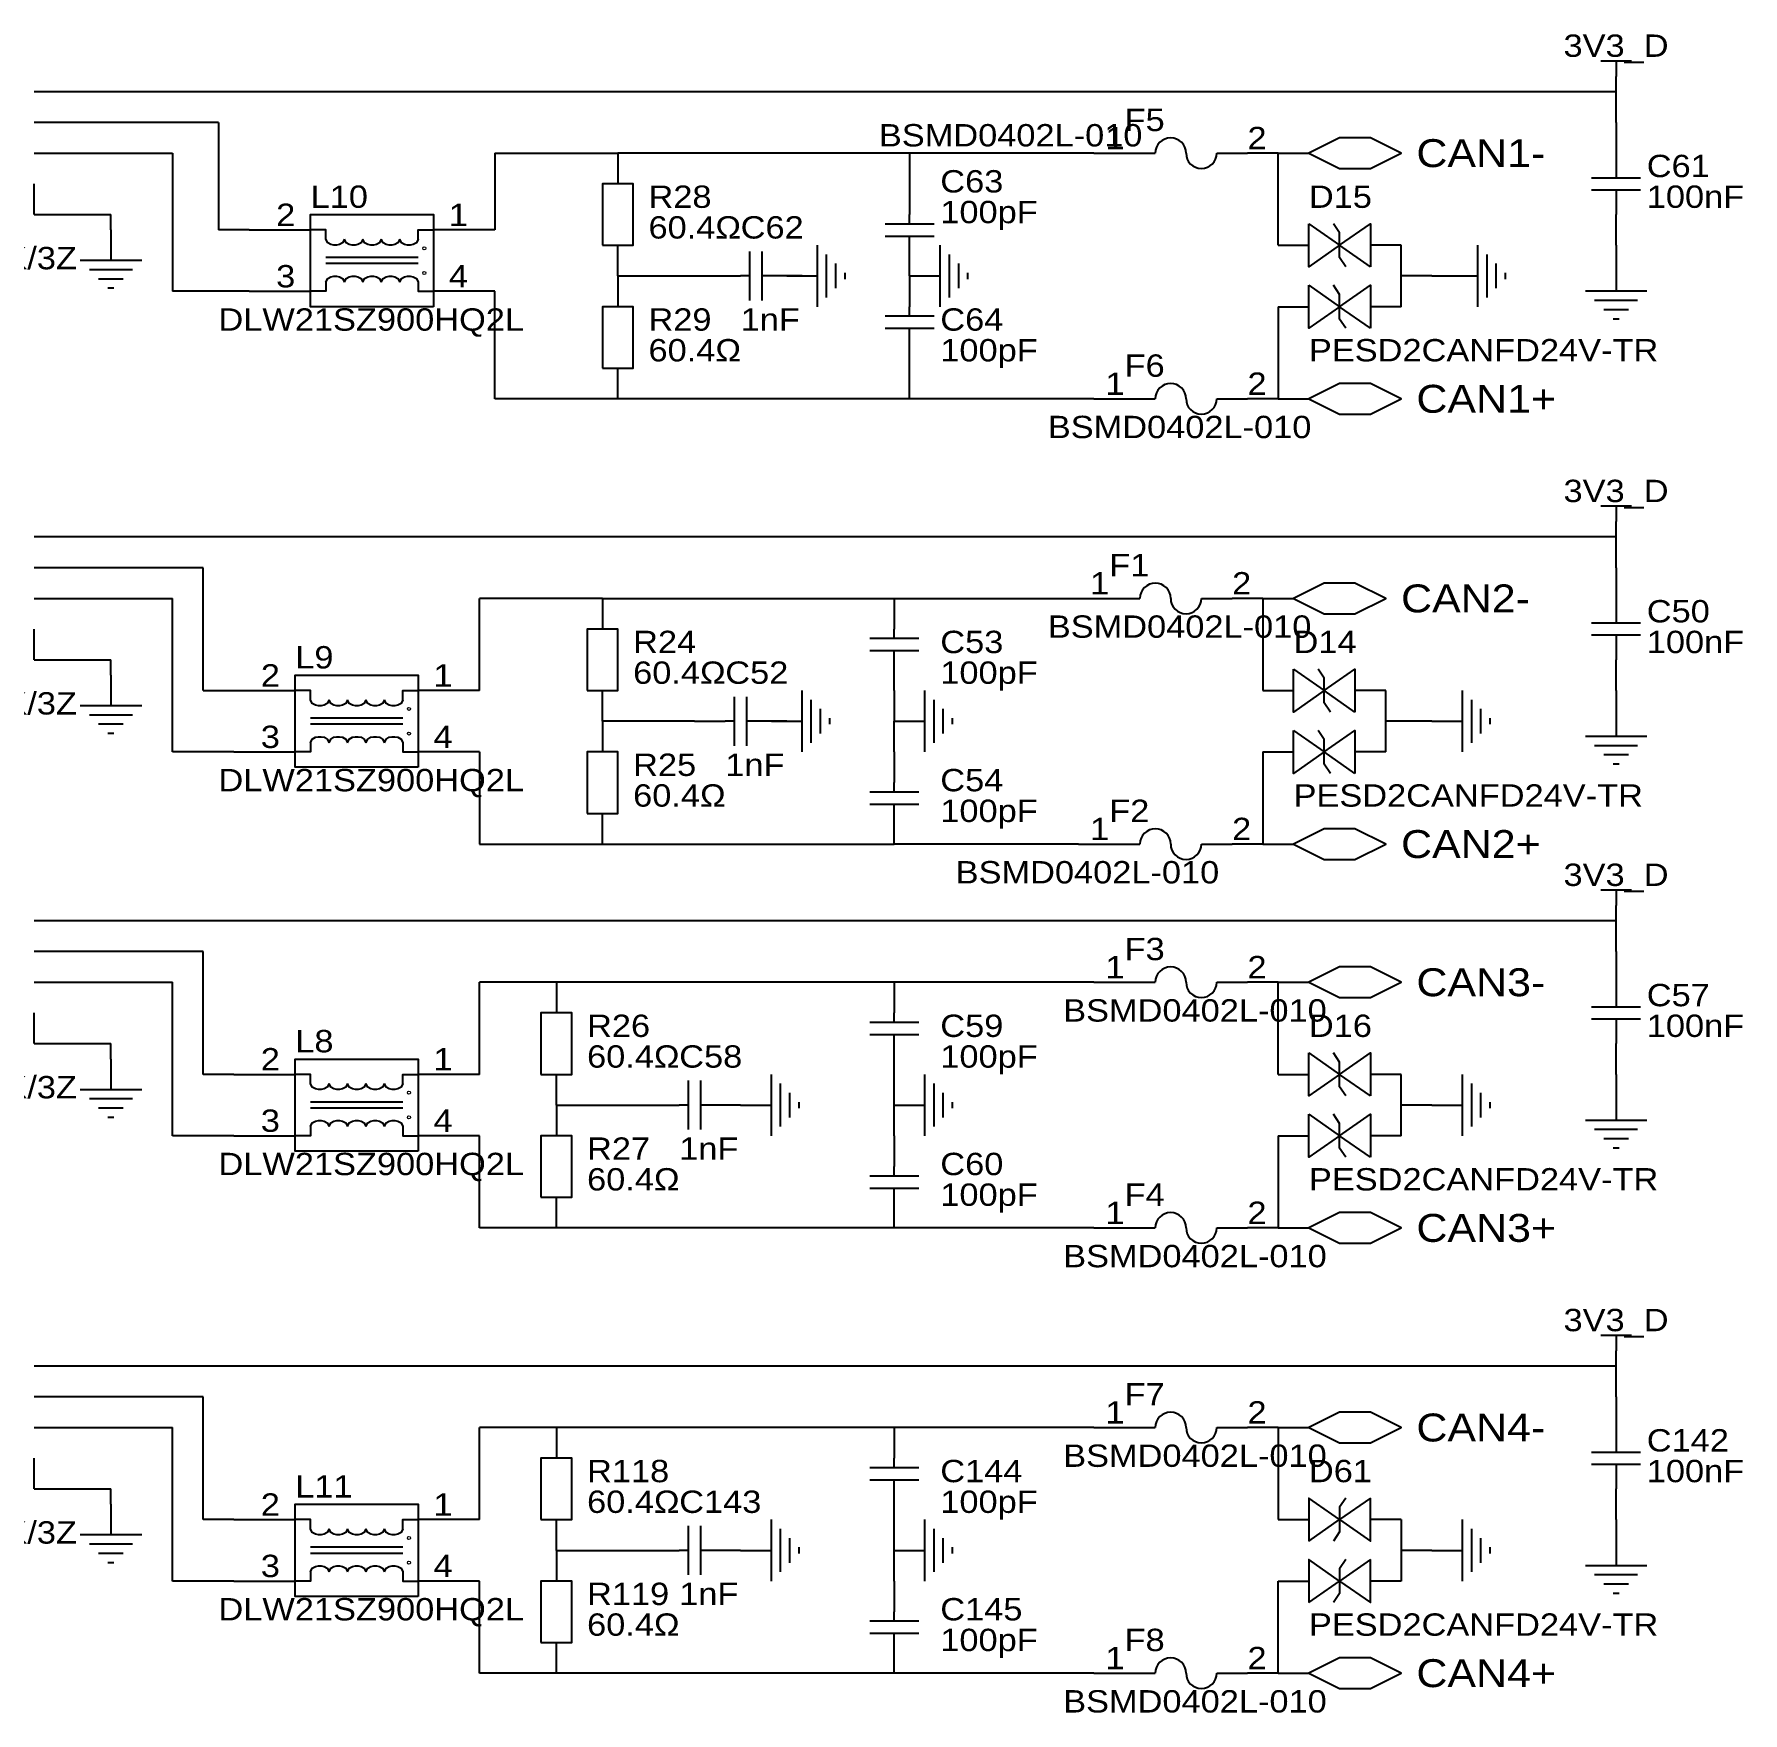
# Model space of a CAD drawing. Header units: millimetres. Extents: x 0 to 295, y 3 to 204.
# Drawn here: x 153.7 to 295, y 57.7 to 196.5 of the extents above; entities that cross this region are included whole.
import ezdxf
from ezdxf.enums import TextEntityAlignment as Align

# ---------------------------------------------------------------- set-up
doc = ezdxf.new("R2010")
doc.units = ezdxf.units.MM
doc.header["$MEASUREMENT"] = 0
doc.styles.get("Standard").update_dxf_attribs({"font": 'arial.ttf'})

msp = doc.modelspace()

# ---------------------------------------------------------------- linework, layer by layer
at = {"color": 1, "true_color": 0xa00000}
for points in [[(285.75, 194.31), (283.21, 194.31)], [(284.48, 194.31), (284.48, 193.04)], [(243.84, 186.69), (246.38, 186.69)], [(251.46, 186.69), (254, 186.69)], [(284.48, 186.69), (284.48, 184.66)], [(282.45, 184.66), (286.51, 184.66)], [(286.51, 183.64), (282.45, 183.64)], [(284.48, 183.64), (284.48, 181.61)], [(226.06, 180.85), (226.06, 181.61)], [(177.8, 179.58), (177.8, 180.34), (176.53, 180.34)], [(179.32, 179.58), (179.18, 179.28), (178.92, 179.13), (178.68, 179.08), (178.45, 179.08), (178.2, 179.13), (177.94, 179.28), (177.8, 179.58)], [(180.85, 179.58), (180.7, 179.28), (180.44, 179.13), (180.2, 179.08), (179.97, 179.08), (179.73, 179.13), (179.47, 179.28), (179.32, 179.58)], [(182.37, 179.58), (182.23, 179.28), (181.97, 179.13), (181.72, 179.08), (181.5, 179.08), (181.25, 179.13), (180.99, 179.28), (180.85, 179.58)], [(183.9, 179.58), (183.75, 179.28), (183.49, 179.13), (183.25, 179.08), (183.02, 179.08), (182.78, 179.13), (182.52, 179.28), (182.37, 179.58)], [(185.42, 179.58), (185.28, 179.28), (185.02, 179.13), (184.77, 179.08), (184.54, 179.08), (184.3, 179.13), (184.04, 179.28), (183.9, 179.58)], [(185.42, 179.58), (185.42, 180.34), (186.69, 180.34)], [(224.03, 180.85), (228.09, 180.85)], [(224.03, 179.83), (228.09, 179.83)], [(226.06, 179.07), (226.06, 179.83)], [(262.13, 177.29), (261.62, 178.05), (261.62, 180.09), (261.11, 180.85)], [(185.42, 178.05), (177.8, 178.05)], [(212.85, 174.5), (212.85, 178.56)], [(213.87, 174.5), (213.87, 178.56)], [(218.44, 173.99), (218.44, 179.07)], [(219.2, 174.75), (219.2, 178.31)], [(228.6, 173.99), (228.6, 179.07)], [(229.36, 174.75), (229.36, 178.31)], [(266.7, 179.07), (264.16, 179.07)], [(266.7, 173.99), (266.7, 179.07)], [(273.05, 173.99), (273.05, 179.07)], [(273.81, 174.75), (273.81, 178.31)], [(162.56, 177.8), (157.48, 177.8)], [(161.8, 177.04), (158.24, 177.04)], [(185.42, 177.55), (177.8, 177.55)], [(219.96, 175.51), (219.96, 177.55)], [(220.73, 176.28), (220.73, 176.78)], [(230.12, 175.51), (230.12, 177.55)], [(230.89, 176.28), (230.89, 176.78)], [(274.57, 175.51), (274.57, 177.55)], [(275.34, 176.28), (275.34, 176.78)], [(161.04, 176.28), (159, 176.28)], [(160.27, 175.51), (159.77, 175.51)], [(177.8, 176.02), (177.8, 175.26), (176.53, 175.26)], [(177.8, 176.02), (177.94, 176.32), (178.2, 176.47), (178.45, 176.52), (178.68, 176.52), (178.92, 176.47), (179.18, 176.32), (179.32, 176.02)], [(179.32, 176.02), (179.47, 176.32), (179.73, 176.47), (179.97, 176.52), (180.2, 176.52), (180.44, 176.47), (180.7, 176.32), (180.85, 176.02)], [(180.85, 176.02), (180.99, 176.32), (181.25, 176.47), (181.5, 176.52), (181.72, 176.52), (181.97, 176.47), (182.23, 176.32), (182.37, 176.02)], [(182.37, 176.02), (182.52, 176.32), (182.78, 176.47), (183.02, 176.52), (183.25, 176.52), (183.49, 176.47), (183.75, 176.32), (183.9, 176.02)], [(183.9, 176.02), (184.04, 176.32), (184.3, 176.47), (184.54, 176.52), (184.77, 176.52), (185.02, 176.47), (185.28, 176.32), (185.42, 176.02)], [(185.42, 176.02), (185.42, 175.26), (186.69, 175.26)], [(212.85, 176.53), (212.09, 176.53)], [(214.63, 176.53), (213.87, 176.53)], [(262.13, 172.21), (261.62, 172.97), (261.62, 175.01), (261.11, 175.77)], [(287.02, 175.26), (281.94, 175.26)], [(226.06, 173.23), (226.06, 173.99)], [(266.7, 173.99), (264.16, 173.99)], [(286.26, 174.5), (282.7, 174.5)], [(224.03, 173.23), (228.09, 173.23)], [(285.5, 173.74), (283.46, 173.74)], [(284.73, 172.97), (284.23, 172.97)], [(224.03, 172.21), (228.09, 172.21)], [(226.06, 171.45), (226.06, 172.21)], [(243.84, 166.37), (246.38, 166.37)], [(251.46, 166.37), (254, 166.37)], [(285.75, 157.48), (283.21, 157.48)], [(284.48, 157.48), (284.48, 156.21)], [(242.57, 149.86), (245.11, 149.86)], [(250.19, 149.86), (252.73, 149.86)], [(284.48, 149.86), (284.48, 147.83)], [(224.79, 146.56), (224.79, 147.32)], [(282.45, 147.83), (286.51, 147.83)], [(222.76, 146.56), (226.82, 146.56)], [(222.76, 145.54), (226.82, 145.54)], [(224.79, 144.78), (224.79, 145.54)], [(286.51, 146.81), (282.45, 146.81)], [(284.48, 146.81), (284.48, 144.78)], [(260.86, 140.46), (260.35, 141.22), (260.35, 143.26), (259.84, 144.02)], [(176.53, 141.48), (176.53, 142.24), (175.26, 142.24)], [(178.05, 141.48), (177.91, 141.18), (177.65, 141.03), (177.41, 140.98), (177.18, 140.98), (176.93, 141.03), (176.67, 141.18), (176.53, 141.48)], [(179.58, 141.48), (179.43, 141.18), (179.17, 141.03), (178.93, 140.98), (178.7, 140.98), (178.46, 141.03), (178.2, 141.18), (178.05, 141.48)], [(181.1, 141.48), (180.96, 141.18), (180.7, 141.03), (180.45, 140.98), (180.23, 140.98), (179.98, 141.03), (179.72, 141.18), (179.58, 141.48)], [(182.63, 141.48), (182.48, 141.18), (182.22, 141.03), (181.98, 140.98), (181.75, 140.98), (181.51, 141.03), (181.25, 141.18), (181.1, 141.48)], [(184.15, 141.48), (184.01, 141.18), (183.75, 141.03), (183.5, 140.98), (183.27, 140.98), (183.03, 141.03), (182.77, 141.18), (182.63, 141.48)], [(184.15, 141.48), (184.15, 142.24), (185.42, 142.24)], [(211.58, 137.67), (211.58, 141.73)], [(212.6, 137.67), (212.6, 141.73)], [(217.17, 137.16), (217.17, 142.24)], [(217.93, 137.92), (217.93, 141.48)], [(227.33, 137.16), (227.33, 142.24)], [(228.09, 137.92), (228.09, 141.48)], [(265.43, 142.24), (262.89, 142.24)], [(265.43, 137.16), (265.43, 142.24)], [(271.78, 137.16), (271.78, 142.24)], [(272.54, 137.92), (272.54, 141.48)], [(162.56, 140.97), (157.48, 140.97)], [(161.8, 140.21), (158.24, 140.21)], [(184.15, 139.95), (176.53, 139.95)], [(218.69, 138.68), (218.69, 140.72)], [(219.46, 139.45), (219.46, 139.95)], [(228.85, 138.68), (228.85, 140.72)], [(229.62, 139.45), (229.62, 139.95)], [(273.3, 138.68), (273.3, 140.72)], [(274.07, 139.45), (274.07, 139.95)], [(161.04, 139.45), (159, 139.45)], [(160.27, 138.68), (159.77, 138.68)], [(184.15, 139.45), (176.53, 139.45)], [(211.58, 139.7), (210.82, 139.7)], [(213.36, 139.7), (212.6, 139.7)], [(260.86, 135.38), (260.35, 136.14), (260.35, 138.18), (259.84, 138.94)], [(176.53, 137.92), (176.53, 137.16), (175.26, 137.16)], [(176.53, 137.92), (176.67, 138.22), (176.93, 138.37), (177.18, 138.42), (177.41, 138.42), (177.65, 138.37), (177.91, 138.22), (178.05, 137.92)], [(178.05, 137.92), (178.2, 138.22), (178.46, 138.37), (178.7, 138.42), (178.93, 138.42), (179.17, 138.37), (179.43, 138.22), (179.58, 137.92)], [(179.58, 137.92), (179.72, 138.22), (179.98, 138.37), (180.23, 138.42), (180.45, 138.42), (180.7, 138.37), (180.96, 138.22), (181.1, 137.92)], [(181.1, 137.92), (181.25, 138.22), (181.51, 138.37), (181.75, 138.42), (181.98, 138.42), (182.22, 138.37), (182.48, 138.22), (182.63, 137.92)], [(182.63, 137.92), (182.77, 138.22), (183.03, 138.37), (183.27, 138.42), (183.5, 138.42), (183.75, 138.37), (184.01, 138.22), (184.15, 137.92)], [(184.15, 137.92), (184.15, 137.16), (185.42, 137.16)], [(265.43, 137.16), (262.89, 137.16)], [(287.02, 138.43), (281.94, 138.43)], [(286.26, 137.67), (282.7, 137.67)], [(285.5, 136.91), (283.46, 136.91)], [(284.73, 136.14), (284.23, 136.14)], [(224.79, 133.86), (224.79, 134.62)], [(222.76, 133.86), (226.82, 133.86)], [(222.76, 132.84), (226.82, 132.84)], [(224.79, 132.08), (224.79, 132.84)], [(242.57, 129.54), (245.11, 129.54)], [(250.19, 129.54), (252.73, 129.54)], [(285.75, 125.73), (283.21, 125.73)], [(284.48, 125.73), (284.48, 124.46)], [(243.84, 118.11), (246.38, 118.11)], [(251.46, 118.11), (254, 118.11)], [(284.48, 118.11), (284.48, 116.08)], [(282.45, 116.08), (286.51, 116.08)], [(222.76, 114.81), (226.82, 114.81)], [(224.79, 114.81), (224.79, 115.57)], [(286.51, 115.06), (282.45, 115.06)], [(284.48, 115.06), (284.48, 113.03)], [(222.76, 113.79), (226.82, 113.79)], [(224.79, 113.03), (224.79, 113.79)], [(262.13, 108.71), (261.62, 109.47), (261.62, 111.51), (261.11, 112.27)], [(176.53, 109.73), (176.53, 110.49), (175.26, 110.49)], [(184.15, 109.73), (184.15, 110.49), (185.42, 110.49)], [(214.63, 105.41), (214.63, 110.49)], [(227.33, 105.41), (227.33, 110.49)], [(266.7, 110.49), (264.16, 110.49)], [(266.7, 105.41), (266.7, 110.49)], [(271.78, 105.41), (271.78, 110.49)], [(162.56, 109.22), (157.48, 109.22)], [(178.05, 109.73), (177.91, 109.43), (177.65, 109.28), (177.41, 109.23), (177.18, 109.23), (176.93, 109.28), (176.67, 109.43), (176.53, 109.73)], [(179.58, 109.73), (179.43, 109.43), (179.17, 109.28), (178.93, 109.23), (178.7, 109.23), (178.46, 109.28), (178.2, 109.43), (178.05, 109.73)], [(181.1, 109.73), (180.96, 109.43), (180.7, 109.28), (180.45, 109.23), (180.23, 109.23), (179.98, 109.28), (179.72, 109.43), (179.58, 109.73)], [(182.63, 109.73), (182.48, 109.43), (182.22, 109.28), (181.98, 109.23), (181.75, 109.23), (181.51, 109.28), (181.25, 109.43), (181.1, 109.73)], [(184.15, 109.73), (184.01, 109.43), (183.75, 109.28), (183.5, 109.23), (183.27, 109.23), (183.03, 109.28), (182.77, 109.43), (182.63, 109.73)], [(207.77, 105.92), (207.77, 109.98)], [(208.79, 105.92), (208.79, 109.98)], [(215.39, 106.17), (215.39, 109.73)], [(216.15, 106.93), (216.15, 108.97)], [(228.09, 106.17), (228.09, 109.73)], [(228.85, 106.93), (228.85, 108.97)], [(272.54, 106.17), (272.54, 109.73)], [(273.3, 106.93), (273.3, 108.97)], [(161.8, 108.46), (158.24, 108.46)], [(161.04, 107.7), (159, 107.7)], [(184.15, 108.2), (176.53, 108.2)], [(184.15, 107.7), (176.53, 107.7)], [(207.77, 107.95), (207.01, 107.95)], [(209.55, 107.95), (208.79, 107.95)], [(216.92, 107.7), (216.92, 108.2)], [(229.62, 107.7), (229.62, 108.2)], [(274.07, 107.7), (274.07, 108.2)], [(160.27, 106.93), (159.77, 106.93)], [(176.53, 106.17), (176.53, 105.41), (175.26, 105.41)], [(176.53, 106.17), (176.67, 106.47), (176.93, 106.62), (177.18, 106.67), (177.41, 106.67), (177.65, 106.62), (177.91, 106.47), (178.05, 106.17)], [(178.05, 106.17), (178.2, 106.47), (178.46, 106.62), (178.7, 106.67), (178.93, 106.67), (179.17, 106.62), (179.43, 106.47), (179.58, 106.17)], [(179.58, 106.17), (179.72, 106.47), (179.98, 106.62), (180.23, 106.67), (180.45, 106.67), (180.7, 106.62), (180.96, 106.47), (181.1, 106.17)], [(181.1, 106.17), (181.25, 106.47), (181.51, 106.62), (181.75, 106.67), (181.98, 106.67), (182.22, 106.62), (182.48, 106.47), (182.63, 106.17)], [(182.63, 106.17), (182.77, 106.47), (183.03, 106.62), (183.27, 106.67), (183.5, 106.67), (183.75, 106.62), (184.01, 106.47), (184.15, 106.17)], [(184.15, 106.17), (184.15, 105.41), (185.42, 105.41)], [(262.13, 103.63), (261.62, 104.39), (261.62, 106.43), (261.11, 107.19)], [(287.02, 106.68), (281.94, 106.68)], [(266.7, 105.41), (264.16, 105.41)], [(286.26, 105.92), (282.7, 105.92)], [(285.5, 105.16), (283.46, 105.16)], [(284.73, 104.39), (284.23, 104.39)], [(222.76, 102.11), (226.82, 102.11)], [(224.79, 102.11), (224.79, 102.87)], [(222.76, 101.09), (226.82, 101.09)], [(224.79, 100.33), (224.79, 101.09)], [(243.84, 97.79), (246.38, 97.79)], [(251.46, 97.79), (254, 97.79)], [(285.75, 88.9), (283.21, 88.9)], [(284.48, 88.9), (284.48, 87.63)], [(243.84, 81.28), (246.38, 81.28)], [(251.46, 81.28), (254, 81.28)], [(284.48, 81.28), (284.48, 79.25)], [(282.45, 79.25), (286.51, 79.25)], [(222.76, 77.98), (226.82, 77.98)], [(224.79, 77.98), (224.79, 78.74)], [(286.51, 78.23), (282.45, 78.23)], [(284.48, 78.23), (284.48, 76.2)], [(222.76, 76.96), (226.82, 76.96)], [(224.79, 76.2), (224.79, 76.96)], [(262.13, 75.44), (261.62, 74.68), (261.62, 72.64), (261.11, 71.88)], [(176.53, 72.9), (176.53, 73.66), (175.26, 73.66)], [(184.15, 72.9), (184.15, 73.66), (185.42, 73.66)], [(214.63, 68.58), (214.63, 73.66)], [(227.33, 68.58), (227.33, 73.66)], [(266.7, 73.66), (264.16, 73.66)], [(266.7, 73.66), (266.7, 68.58)], [(271.78, 68.58), (271.78, 73.66)], [(162.56, 72.39), (157.48, 72.39)], [(178.05, 72.9), (177.91, 72.6), (177.65, 72.45), (177.41, 72.4), (177.18, 72.4), (176.93, 72.45), (176.67, 72.6), (176.53, 72.9)], [(179.58, 72.9), (179.43, 72.6), (179.17, 72.45), (178.93, 72.4), (178.7, 72.4), (178.46, 72.45), (178.2, 72.6), (178.05, 72.9)], [(181.1, 72.9), (180.96, 72.6), (180.7, 72.45), (180.45, 72.4), (180.23, 72.4), (179.98, 72.45), (179.72, 72.6), (179.58, 72.9)], [(182.63, 72.9), (182.48, 72.6), (182.22, 72.45), (181.98, 72.4), (181.75, 72.4), (181.51, 72.45), (181.25, 72.6), (181.1, 72.9)], [(184.15, 72.9), (184.01, 72.6), (183.75, 72.45), (183.5, 72.4), (183.27, 72.4), (183.03, 72.45), (182.77, 72.6), (182.63, 72.9)], [(207.77, 69.09), (207.77, 73.15)], [(208.79, 69.09), (208.79, 73.15)], [(215.39, 69.34), (215.39, 72.9)], [(216.15, 70.1), (216.15, 72.14)], [(228.09, 69.34), (228.09, 72.9)], [(228.85, 70.1), (228.85, 72.14)], [(272.54, 69.34), (272.54, 72.9)], [(273.3, 70.1), (273.3, 72.14)], [(161.8, 71.63), (158.24, 71.63)], [(161.04, 70.87), (159, 70.87)], [(184.15, 71.37), (176.53, 71.37)], [(184.15, 70.87), (176.53, 70.87)], [(207.77, 71.12), (207.01, 71.12)], [(209.55, 71.12), (208.79, 71.12)], [(216.92, 70.87), (216.92, 71.37)], [(229.62, 70.87), (229.62, 71.37)], [(274.07, 70.87), (274.07, 71.37)], [(160.27, 70.1), (159.77, 70.1)], [(176.53, 69.34), (176.53, 68.58), (175.26, 68.58)], [(176.53, 69.34), (176.67, 69.64), (176.93, 69.79), (177.18, 69.84), (177.41, 69.84), (177.65, 69.79), (177.91, 69.64), (178.05, 69.34)], [(178.05, 69.34), (178.2, 69.64), (178.46, 69.79), (178.7, 69.84), (178.93, 69.84), (179.17, 69.79), (179.43, 69.64), (179.58, 69.34)], [(179.58, 69.34), (179.72, 69.64), (179.98, 69.79), (180.23, 69.84), (180.45, 69.84), (180.7, 69.79), (180.96, 69.64), (181.1, 69.34)], [(181.1, 69.34), (181.25, 69.64), (181.51, 69.79), (181.75, 69.84), (181.98, 69.84), (182.22, 69.79), (182.48, 69.64), (182.63, 69.34)], [(182.63, 69.34), (182.77, 69.64), (183.03, 69.79), (183.27, 69.84), (183.5, 69.84), (183.75, 69.79), (184.01, 69.64), (184.15, 69.34)], [(184.15, 69.34), (184.15, 68.58), (185.42, 68.58)], [(262.13, 70.36), (261.62, 69.6), (261.62, 67.56), (261.11, 66.8)], [(287.02, 69.85), (281.94, 69.85)], [(266.7, 68.58), (264.16, 68.58)], [(286.26, 69.09), (282.7, 69.09)], [(285.5, 68.33), (283.46, 68.33)], [(284.73, 67.56), (284.23, 67.56)], [(222.76, 65.28), (226.82, 65.28)], [(224.79, 65.28), (224.79, 66.04)], [(222.76, 64.26), (226.82, 64.26)], [(224.79, 63.5), (224.79, 64.26)], [(243.84, 60.96), (246.38, 60.96)], [(251.46, 60.96), (254, 60.96)]]:
    msp.add_lwpolyline(points, dxfattribs=at)
at = {"color": 1, "true_color": 0x880000}
for points in [[(284.48, 191.77), (284.48, 193.04)], [(284.48, 189.23), (284.48, 186.69)], [(201.93, 186.69), (201.93, 184.15)], [(241.3, 186.69), (243.84, 186.69)], [(256.54, 186.69), (254, 186.69)], [(256.54, 186.69), (259.08, 186.69)], [(226.06, 184.15), (226.06, 181.61)], [(284.48, 179.07), (284.48, 181.61)], [(160.02, 180.34), (160.02, 177.8)], [(171.45, 180.34), (176.53, 180.34)], [(191.77, 180.34), (186.69, 180.34)], [(201.93, 176.53), (201.93, 179.07)], [(226.06, 176.53), (226.06, 179.07)], [(256.54, 179.07), (259.08, 179.07)], [(284.48, 177.8), (284.48, 175.26)], [(171.45, 175.26), (176.53, 175.26)], [(191.77, 175.26), (186.69, 175.26)], [(201.93, 176.53), (201.93, 173.99)], [(209.55, 176.53), (212.09, 176.53)], [(217.17, 176.53), (214.63, 176.53)], [(215.9, 176.53), (218.44, 176.53)], [(226.06, 176.53), (228.6, 176.53)], [(226.06, 176.53), (226.06, 173.99)], [(269.24, 176.53), (266.7, 176.53)], [(270.51, 176.53), (273.05, 176.53)], [(256.54, 173.99), (259.08, 173.99)], [(226.06, 168.91), (226.06, 171.45)], [(201.93, 166.37), (201.93, 168.91)], [(241.3, 166.37), (243.84, 166.37)], [(256.54, 166.37), (254, 166.37)], [(256.54, 166.37), (259.08, 166.37)], [(284.48, 154.94), (284.48, 156.21)], [(284.48, 152.4), (284.48, 149.86)], [(200.66, 149.86), (200.66, 147.32)], [(224.79, 149.86), (224.79, 147.32)], [(240.03, 149.86), (242.57, 149.86)], [(255.27, 149.86), (252.73, 149.86)], [(255.27, 149.86), (257.81, 149.86)], [(224.79, 142.24), (224.79, 144.78)], [(284.48, 142.24), (284.48, 144.78)], [(160.02, 143.51), (160.02, 140.97)], [(170.18, 142.24), (175.26, 142.24)], [(190.5, 142.24), (185.42, 142.24)], [(200.66, 139.7), (200.66, 142.24)], [(255.27, 142.24), (257.81, 142.24)], [(284.48, 140.97), (284.48, 138.43)], [(200.66, 139.7), (200.66, 137.16)], [(208.28, 139.7), (210.82, 139.7)], [(215.9, 139.7), (213.36, 139.7)], [(214.63, 139.7), (217.17, 139.7)], [(224.79, 139.7), (227.33, 139.7)], [(267.97, 139.7), (265.43, 139.7)], [(269.24, 139.7), (271.78, 139.7)], [(170.18, 137.16), (175.26, 137.16)], [(190.5, 137.16), (185.42, 137.16)], [(224.79, 137.16), (224.79, 134.62)], [(255.27, 137.16), (257.81, 137.16)], [(200.66, 129.54), (200.66, 132.08)], [(224.79, 129.54), (224.79, 132.08)], [(240.03, 129.54), (242.57, 129.54)], [(255.27, 129.54), (252.73, 129.54)], [(255.27, 129.54), (257.81, 129.54)], [(284.48, 123.19), (284.48, 124.46)], [(284.48, 120.65), (284.48, 118.11)], [(196.85, 118.11), (196.85, 115.57)], [(224.79, 118.11), (224.79, 115.57)], [(241.3, 118.11), (243.84, 118.11)], [(256.54, 118.11), (254, 118.11)], [(256.54, 118.11), (259.08, 118.11)], [(160.02, 111.76), (160.02, 109.22)], [(224.79, 110.49), (224.79, 113.03)], [(284.48, 110.49), (284.48, 113.03)], [(170.18, 110.49), (175.26, 110.49)], [(190.5, 110.49), (185.42, 110.49)], [(196.85, 107.95), (196.85, 110.49)], [(256.54, 110.49), (259.08, 110.49)], [(284.48, 109.22), (284.48, 106.68)], [(196.85, 107.95), (196.85, 105.41)], [(204.47, 107.95), (207.01, 107.95)], [(212.09, 107.95), (209.55, 107.95)], [(212.09, 107.95), (214.63, 107.95)], [(224.79, 107.95), (227.33, 107.95)], [(269.24, 107.95), (266.7, 107.95)], [(269.24, 107.95), (271.78, 107.95)], [(170.18, 105.41), (175.26, 105.41)], [(190.5, 105.41), (185.42, 105.41)], [(224.79, 105.41), (224.79, 102.87)], [(256.54, 105.41), (259.08, 105.41)], [(196.85, 97.79), (196.85, 100.33)], [(224.79, 97.79), (224.79, 100.33)], [(241.3, 97.79), (243.84, 97.79)], [(256.54, 97.79), (254, 97.79)], [(256.54, 97.79), (259.08, 97.79)], [(284.48, 86.36), (284.48, 87.63)], [(284.48, 83.82), (284.48, 81.28)], [(196.85, 81.28), (196.85, 78.74)], [(224.79, 81.28), (224.79, 78.74)], [(241.3, 81.28), (243.84, 81.28)], [(256.54, 81.28), (254, 81.28)], [(256.54, 81.28), (259.08, 81.28)], [(160.02, 74.93), (160.02, 72.39)], [(224.79, 73.66), (224.79, 76.2)], [(284.48, 73.66), (284.48, 76.2)], [(170.18, 73.66), (175.26, 73.66)], [(190.5, 73.66), (185.42, 73.66)], [(196.85, 71.12), (196.85, 73.66)], [(256.54, 73.66), (259.08, 73.66)], [(284.48, 72.39), (284.48, 69.85)], [(196.85, 71.12), (196.85, 68.58)], [(204.47, 71.12), (207.01, 71.12)], [(212.09, 71.12), (209.55, 71.12)], [(212.09, 71.12), (214.63, 71.12)], [(224.79, 71.12), (227.33, 71.12)], [(269.24, 71.12), (266.7, 71.12)], [(269.24, 71.12), (271.78, 71.12)], [(170.18, 68.58), (175.26, 68.58)], [(190.5, 68.58), (185.42, 68.58)], [(224.79, 68.58), (224.79, 66.04)], [(256.54, 68.58), (259.08, 68.58)], [(196.85, 60.96), (196.85, 63.5)], [(224.79, 60.96), (224.79, 63.5)], [(241.3, 60.96), (243.84, 60.96)], [(256.54, 60.96), (254, 60.96)], [(256.54, 60.96), (259.08, 60.96)]]:
    msp.add_lwpolyline(points, dxfattribs=at)
at = {"color": 1, "true_color": 0x008800}
for points in [[(284.48, 191.77), (153.67, 191.77)], [(284.48, 189.23), (284.48, 191.77)], [(168.91, 189.23), (153.67, 189.23)], [(168.91, 189.23), (168.91, 180.34)], [(153.67, 186.69), (165.1, 186.69)], [(165.1, 186.69), (165.1, 175.26)], [(191.77, 186.69), (201.93, 186.69)], [(191.77, 186.69), (191.77, 180.34)], [(226.06, 186.69), (201.93, 186.69)], [(241.3, 186.69), (226.06, 186.69)], [(226.06, 186.69), (226.06, 184.15)], [(256.54, 179.07), (256.54, 186.69)], [(153.67, 181.61), (153.67, 184.15)], [(153.67, 181.61), (160.02, 181.61)], [(160.02, 180.34), (160.02, 181.61)], [(171.45, 180.34), (168.91, 180.34)], [(284.48, 179.07), (284.48, 177.8)], [(171.45, 175.26), (165.1, 175.26)], [(191.77, 166.37), (191.77, 175.26)], [(201.93, 176.53), (209.55, 176.53)], [(215.9, 176.53), (217.17, 176.53)], [(269.24, 176.53), (270.51, 176.53)], [(256.54, 173.99), (256.54, 166.37)], [(226.06, 166.37), (226.06, 168.91)], [(201.93, 166.37), (191.77, 166.37)], [(226.06, 166.37), (201.93, 166.37)], [(241.3, 166.37), (226.06, 166.37)], [(284.48, 154.94), (153.67, 154.94)], [(284.48, 152.4), (284.48, 154.94)], [(167.64, 152.4), (153.67, 152.4)], [(167.64, 142.24), (167.64, 152.4)], [(153.67, 149.86), (165.1, 149.86)], [(165.1, 137.16), (165.1, 149.86)], [(200.66, 149.86), (190.5, 149.86)], [(190.5, 142.24), (190.5, 149.86)], [(200.66, 149.86), (224.79, 149.86)], [(224.79, 149.86), (240.03, 149.86)], [(255.27, 149.86), (255.27, 142.24)], [(153.67, 144.78), (153.67, 147.32)], [(153.67, 144.78), (160.02, 144.78)], [(160.02, 143.51), (160.02, 144.78)], [(167.64, 142.24), (170.18, 142.24)], [(224.79, 142.24), (224.79, 139.7)], [(284.48, 142.24), (284.48, 140.97)], [(208.28, 139.7), (200.66, 139.7)], [(214.63, 139.7), (215.9, 139.7)], [(224.79, 137.16), (224.79, 139.7)], [(269.24, 139.7), (267.97, 139.7)], [(170.18, 137.16), (165.1, 137.16)], [(190.5, 137.16), (190.5, 129.54)], [(255.27, 137.16), (255.27, 129.54)], [(190.5, 129.54), (200.66, 129.54)], [(200.66, 129.54), (224.79, 129.54)], [(240.03, 129.54), (224.79, 129.54)], [(284.48, 123.19), (153.67, 123.19)], [(284.48, 120.65), (284.48, 123.19)], [(167.64, 120.65), (153.67, 120.65)], [(167.64, 110.49), (167.64, 120.65)], [(153.67, 118.11), (165.1, 118.11)], [(165.1, 105.41), (165.1, 118.11)], [(196.85, 118.11), (190.5, 118.11)], [(190.5, 110.49), (190.5, 118.11)], [(224.79, 118.11), (196.85, 118.11)], [(241.3, 118.11), (224.79, 118.11)], [(256.54, 110.49), (256.54, 118.11)], [(153.67, 113.03), (153.67, 115.57)], [(153.67, 113.03), (160.02, 113.03)], [(160.02, 111.76), (160.02, 113.03)], [(170.18, 110.49), (167.64, 110.49)], [(224.79, 107.95), (224.79, 110.49)], [(284.48, 110.49), (284.48, 109.22)], [(196.85, 107.95), (204.47, 107.95)], [(224.79, 105.41), (224.79, 107.95)], [(170.18, 105.41), (165.1, 105.41)], [(190.5, 97.79), (190.5, 105.41)], [(256.54, 105.41), (256.54, 97.79)], [(196.85, 97.79), (190.5, 97.79)], [(224.79, 97.79), (196.85, 97.79)], [(241.3, 97.79), (224.79, 97.79)], [(284.48, 86.36), (153.67, 86.36)], [(284.48, 83.82), (284.48, 86.36)], [(167.64, 83.82), (153.67, 83.82)], [(167.64, 73.66), (167.64, 83.82)], [(153.67, 81.28), (165.1, 81.28)], [(165.1, 68.58), (165.1, 81.28)], [(196.85, 81.28), (190.5, 81.28)], [(190.5, 73.66), (190.5, 81.28)], [(224.79, 81.28), (196.85, 81.28)], [(241.3, 81.28), (224.79, 81.28)], [(256.54, 81.28), (256.54, 73.66)], [(153.67, 76.2), (153.67, 78.74)], [(153.67, 76.2), (160.02, 76.2)], [(160.02, 74.93), (160.02, 76.2)], [(170.18, 73.66), (167.64, 73.66)], [(224.79, 71.12), (224.79, 73.66)], [(284.48, 73.66), (284.48, 72.39)], [(196.85, 71.12), (204.47, 71.12)], [(224.79, 68.58), (224.79, 71.12)], [(170.18, 68.58), (165.1, 68.58)], [(190.5, 60.96), (190.5, 68.58)], [(256.54, 60.96), (256.54, 68.58)], [(196.85, 60.96), (190.5, 60.96)], [(224.79, 60.96), (196.85, 60.96)], [(241.3, 60.96), (224.79, 60.96)]]:
    msp.add_lwpolyline(points, dxfattribs=at)
at = {"color": 1, "true_color": 0xa00000}
for points in [[(259.08, 186.69), (261.62, 185.42), (264.16, 185.42), (266.7, 186.69), (264.16, 187.96), (261.62, 187.96)], [(200.66, 179.07), (203.2, 179.07), (203.2, 184.15), (200.66, 184.15)], [(186.69, 173.99), (176.53, 173.99), (176.53, 181.61), (186.69, 181.61)], [(259.08, 180.85), (261.62, 179.07), (259.08, 177.29)], [(264.16, 177.29), (261.62, 179.07), (264.16, 180.85)], [(259.08, 175.77), (261.62, 173.99), (259.08, 172.21)], [(264.16, 172.21), (261.62, 173.99), (264.16, 175.77)], [(200.66, 168.91), (203.2, 168.91), (203.2, 173.99), (200.66, 173.99)], [(259.08, 166.37), (261.62, 165.1), (264.16, 165.1), (266.7, 166.37), (264.16, 167.64), (261.62, 167.64)], [(257.81, 149.86), (260.35, 148.59), (262.89, 148.59), (265.43, 149.86), (262.89, 151.13), (260.35, 151.13)], [(199.39, 142.24), (201.93, 142.24), (201.93, 147.32), (199.39, 147.32)], [(185.42, 135.89), (175.26, 135.89), (175.26, 143.51), (185.42, 143.51)], [(257.81, 144.02), (260.35, 142.24), (257.81, 140.46)], [(262.89, 140.46), (260.35, 142.24), (262.89, 144.02)], [(257.81, 138.94), (260.35, 137.16), (257.81, 135.38)], [(262.89, 135.38), (260.35, 137.16), (262.89, 138.94)], [(199.39, 132.08), (201.93, 132.08), (201.93, 137.16), (199.39, 137.16)], [(257.81, 129.54), (260.35, 128.27), (262.89, 128.27), (265.43, 129.54), (262.89, 130.81), (260.35, 130.81)], [(259.08, 118.11), (261.62, 116.84), (264.16, 116.84), (266.7, 118.11), (264.16, 119.38), (261.62, 119.38)], [(195.58, 110.49), (198.12, 110.49), (198.12, 115.57), (195.58, 115.57)], [(185.42, 104.14), (175.26, 104.14), (175.26, 111.76), (185.42, 111.76)], [(259.08, 112.27), (261.62, 110.49), (259.08, 108.71)], [(264.16, 108.71), (261.62, 110.49), (264.16, 112.27)], [(259.08, 107.19), (261.62, 105.41), (259.08, 103.63)], [(264.16, 103.63), (261.62, 105.41), (264.16, 107.19)], [(195.58, 100.33), (198.12, 100.33), (198.12, 105.41), (195.58, 105.41)], [(259.08, 97.79), (261.62, 96.52), (264.16, 96.52), (266.7, 97.79), (264.16, 99.06), (261.62, 99.06)], [(259.08, 81.28), (261.62, 80.01), (264.16, 80.01), (266.7, 81.28), (264.16, 82.55), (261.62, 82.55)], [(195.58, 73.66), (198.12, 73.66), (198.12, 78.74), (195.58, 78.74)], [(185.42, 67.31), (175.26, 67.31), (175.26, 74.93), (185.42, 74.93)], [(259.08, 71.88), (261.62, 73.66), (259.08, 75.44)], [(264.16, 75.44), (261.62, 73.66), (264.16, 71.88)], [(259.08, 66.8), (261.62, 68.58), (259.08, 70.36)], [(264.16, 70.36), (261.62, 68.58), (264.16, 66.8)], [(195.58, 63.5), (198.12, 63.5), (198.12, 68.58), (195.58, 68.58)], [(259.08, 60.96), (261.62, 59.69), (264.16, 59.69), (266.7, 60.96), (264.16, 62.23), (261.62, 62.23)]]:
    msp.add_lwpolyline(points, close=True, dxfattribs=at)
at = {"color": 1, "lineweight": 0, "true_color": 0xa00000}
for centre in [(185.93, 178.82), (185.93, 176.78), (184.66, 140.72), (184.66, 138.68), (184.66, 108.97), (184.66, 106.93), (184.66, 72.14), (184.66, 70.1)]:
    msp.add_circle(centre, 0.127, dxfattribs=at)
at = {"color": 1, "true_color": 0xa00000}
for centre, start, end in [((247.65, 186.69), 0, 180), ((250.19, 186.69), 180, 360), ((247.65, 166.37), 0, 180), ((250.19, 166.37), 180, 360), ((246.38, 149.86), 0, 180), ((248.92, 149.86), 180, 360), ((246.38, 129.54), 0, 180), ((248.92, 129.54), 180, 360), ((247.65, 118.11), 0, 180), ((250.19, 118.11), 180, 360), ((247.65, 97.79), 0, 180), ((250.19, 97.79), 180, 360), ((247.65, 81.28), 0, 180), ((250.19, 81.28), 180, 360), ((247.65, 60.96), 0, 180), ((250.19, 60.96), 180, 360)]:
    msp.add_arc(centre, 1.27, start, end, dxfattribs=at)

# ---------------------------------------------------------------- texts
at = {"color": 1, "true_color": 0x000080, "width": 1.1}
for p in [(284.48, 195.58), (284.48, 195.58), (284.48, 158.75), (284.48, 158.75), (284.48, 127), (284.48, 127), (284.48, 90.17), (284.48, 90.17)]:
    msp.add_text('3V3_D', height=1.849, dxfattribs=at).set_placement(p, align=Align.MIDDLE_CENTER)
for s, height, p in [('F5', 1.849, (243.84, 187.96)), ('BSMD0402L-010', 1.8491, (223.52, 186.69)), ('C61', 1.849, (287.02, 184.15)), ('C63', 1.849, (228.6, 182.88)), ('L10', 1.849, (176.53, 181.61)), ('R28', 1.849, (204.47, 181.61)), ('D15', 1.849, (259.08, 181.61)), ('100nF', 1.849, (287.02, 181.61)), ('100pF', 1.849, (228.6, 180.34)), ('60.4Ω', 1.849, (204.47, 179.07)), ('C62', 1.849, (212.09, 179.07)), ('TJA1044GTK/3Z', 1.8491, (135.89, 176.53)), ('DLW21SZ900HQ2L', 1.8491, (168.91, 171.45)), ('R29', 1.849, (204.47, 171.45)), ('1nF', 1.849, (212.09, 171.45)), ('C64', 1.849, (228.6, 171.45)), ('60.4Ω', 1.849, (204.47, 168.91)), ('100pF', 1.849, (228.6, 168.91)), ('PESD2CANFD24V-TR', 1.8491, (259.08, 168.91)), ('F6', 1.849, (243.84, 167.64)), ('BSMD0402L-010', 1.8491, (237.49, 162.56)), ('F1', 1.849, (242.57, 151.13)), ('BSMD0402L-010', 1.8491, (237.49, 146.05)), ('C50', 1.849, (287.02, 147.32)), ('R24', 1.849, (203.2, 144.78)), ('C53', 1.849, (228.6, 144.78)), ('D14', 1.849, (257.81, 144.78)), ('100nF', 1.849, (287.02, 144.78)), ('L9', 1.849, (175.26, 143.51)), ('60.4Ω', 1.849, (203.2, 142.24)), ('C52', 1.849, (210.82, 142.24)), ('100pF', 1.849, (228.6, 142.24)), ('TJA1044GTK/3Z', 1.8491, (135.89, 139.7)), ('DLW21SZ900HQ2L', 1.8491, (168.91, 133.35)), ('R25', 1.849, (203.2, 134.62)), ('1nF', 1.849, (210.82, 134.62)), ('C54', 1.849, (228.6, 133.35)), ('60.4Ω', 1.849, (203.2, 132.08)), ('PESD2CANFD24V-TR', 1.8491, (257.81, 132.08)), ('100pF', 1.849, (228.6, 130.81)), ('F2', 1.849, (242.57, 130.81)), ('BSMD0402L-010', 1.8491, (229.87, 125.73)), ('F3', 1.849, (243.84, 119.38)), ('C57', 1.849, (287.02, 115.57)), ('BSMD0402L-010', 1.8491, (238.76, 114.3)), ('R26', 1.849, (199.39, 113.03)), ('C59', 1.849, (228.6, 113.03)), ('D16', 1.849, (259.08, 113.03)), ('100nF', 1.849, (287.02, 113.03)), ('L8', 1.849, (175.26, 111.76)), ('60.4Ω', 1.849, (199.39, 110.49)), ('C58', 1.849, (207.01, 110.49)), ('100pF', 1.849, (228.6, 110.49)), ('TJA1044GTK/3Z', 1.8491, (135.89, 107.95)), ('R27', 1.849, (199.39, 102.87)), ('1nF', 1.849, (207.01, 102.87)), ('DLW21SZ900HQ2L', 1.8491, (168.91, 101.6)), ('C60', 1.849, (228.6, 101.6)), ('60.4Ω', 1.849, (199.39, 100.33)), ('PESD2CANFD24V-TR', 1.8491, (259.08, 100.33)), ('100pF', 1.849, (228.6, 99.06)), ('F4', 1.849, (243.84, 99.06)), ('BSMD0402L-010', 1.8491, (238.76, 93.98)), ('F7', 1.849, (243.84, 82.55)), ('C142', 1.849, (287.02, 78.74)), ('BSMD0402L-010', 1.8491, (238.76, 77.47)), ('R118', 1.849, (199.39, 76.2)), ('C144', 1.849, (228.6, 76.2)), ('D61', 1.849, (259.08, 76.2)), ('100nF', 1.849, (287.02, 76.2)), ('L11', 1.849, (175.26, 74.93)), ('60.4Ω', 1.849, (199.39, 73.66)), ('C143', 1.849, (207.01, 73.66)), ('100pF', 1.849, (228.6, 73.66)), ('TJA1044GTK/3Z', 1.8491, (135.89, 71.12)), ('R119', 1.849, (199.39, 66.04)), ('1nF', 1.849, (207.01, 66.04)), ('DLW21SZ900HQ2L', 1.8491, (168.91, 64.77)), ('C145', 1.849, (228.6, 64.77)), ('60.4Ω', 1.849, (199.39, 63.5)), ('PESD2CANFD24V-TR', 1.8491, (259.08, 63.5)), ('100pF', 1.849, (228.6, 62.23)), ('F8', 1.849, (243.84, 62.23)), ('BSMD0402L-010', 1.8491, (238.76, 57.15))]:
    msp.add_text(s, height=height, dxfattribs=at).set_placement(p, align=Align.BOTTOM_LEFT)
at = {"color": 1, "true_color": 0x000000, "width": 1.1}
for s, p in [('1', (243.84, 186.46)), ('2', (175.26, 180.11)), ('3', (175.26, 175.03)), ('1', (243.84, 166.14)), ('1', (242.57, 149.63)), ('2', (173.99, 142.01)), ('3', (173.99, 136.93)), ('1', (242.57, 129.31)), ('1', (243.84, 117.88)), ('2', (173.99, 110.26)), ('3', (173.99, 105.18)), ('1', (243.84, 97.56)), ('1', (243.84, 81.05)), ('2', (173.99, 73.43)), ('3', (173.99, 68.35)), ('1', (243.84, 60.73))]:
    msp.add_text(s, height=1.85, dxfattribs=at).set_placement(p, align=Align.BOTTOM_RIGHT)
for s, p in [('2', (254, 186.46)), ('1', (187.96, 180.11)), ('4', (187.96, 175.03)), ('2', (254, 166.14)), ('2', (252.73, 149.63)), ('1', (186.69, 142.01)), ('4', (186.69, 136.93)), ('2', (252.73, 129.31)), ('2', (254, 117.88)), ('1', (186.69, 110.26)), ('4', (186.69, 105.18)), ('2', (254, 97.56)), ('2', (254, 81.05)), ('1', (186.69, 73.43)), ('4', (186.69, 68.35)), ('2', (254, 60.73))]:
    msp.add_text(s, height=1.85, dxfattribs=at).set_placement(p, align=Align.BOTTOM_LEFT)
at = {"color": 1, "true_color": 0x000080, "width": 1.1}
for s, p in [('CAN1-', (267.97, 186.69)), ('CAN1-', (267.97, 186.69)), ('CAN1+', (267.97, 166.37)), ('CAN1+', (267.97, 166.37)), ('CAN2-', (266.7, 149.86)), ('CAN2-', (266.7, 149.86)), ('CAN2+', (266.7, 129.54)), ('CAN2+', (266.7, 129.54)), ('CAN3-', (267.97, 118.11)), ('CAN3-', (267.97, 118.11)), ('CAN3+', (267.97, 97.79)), ('CAN3+', (267.97, 97.79)), ('CAN4-', (267.97, 81.28)), ('CAN4-', (267.97, 81.28)), ('CAN4+', (267.97, 60.96)), ('CAN4+', (267.97, 60.96))]:
    msp.add_text(s, height=2.311, dxfattribs=at).set_placement(p, align=Align.MIDDLE_LEFT)

doc.saveas('drawing.dxf')
